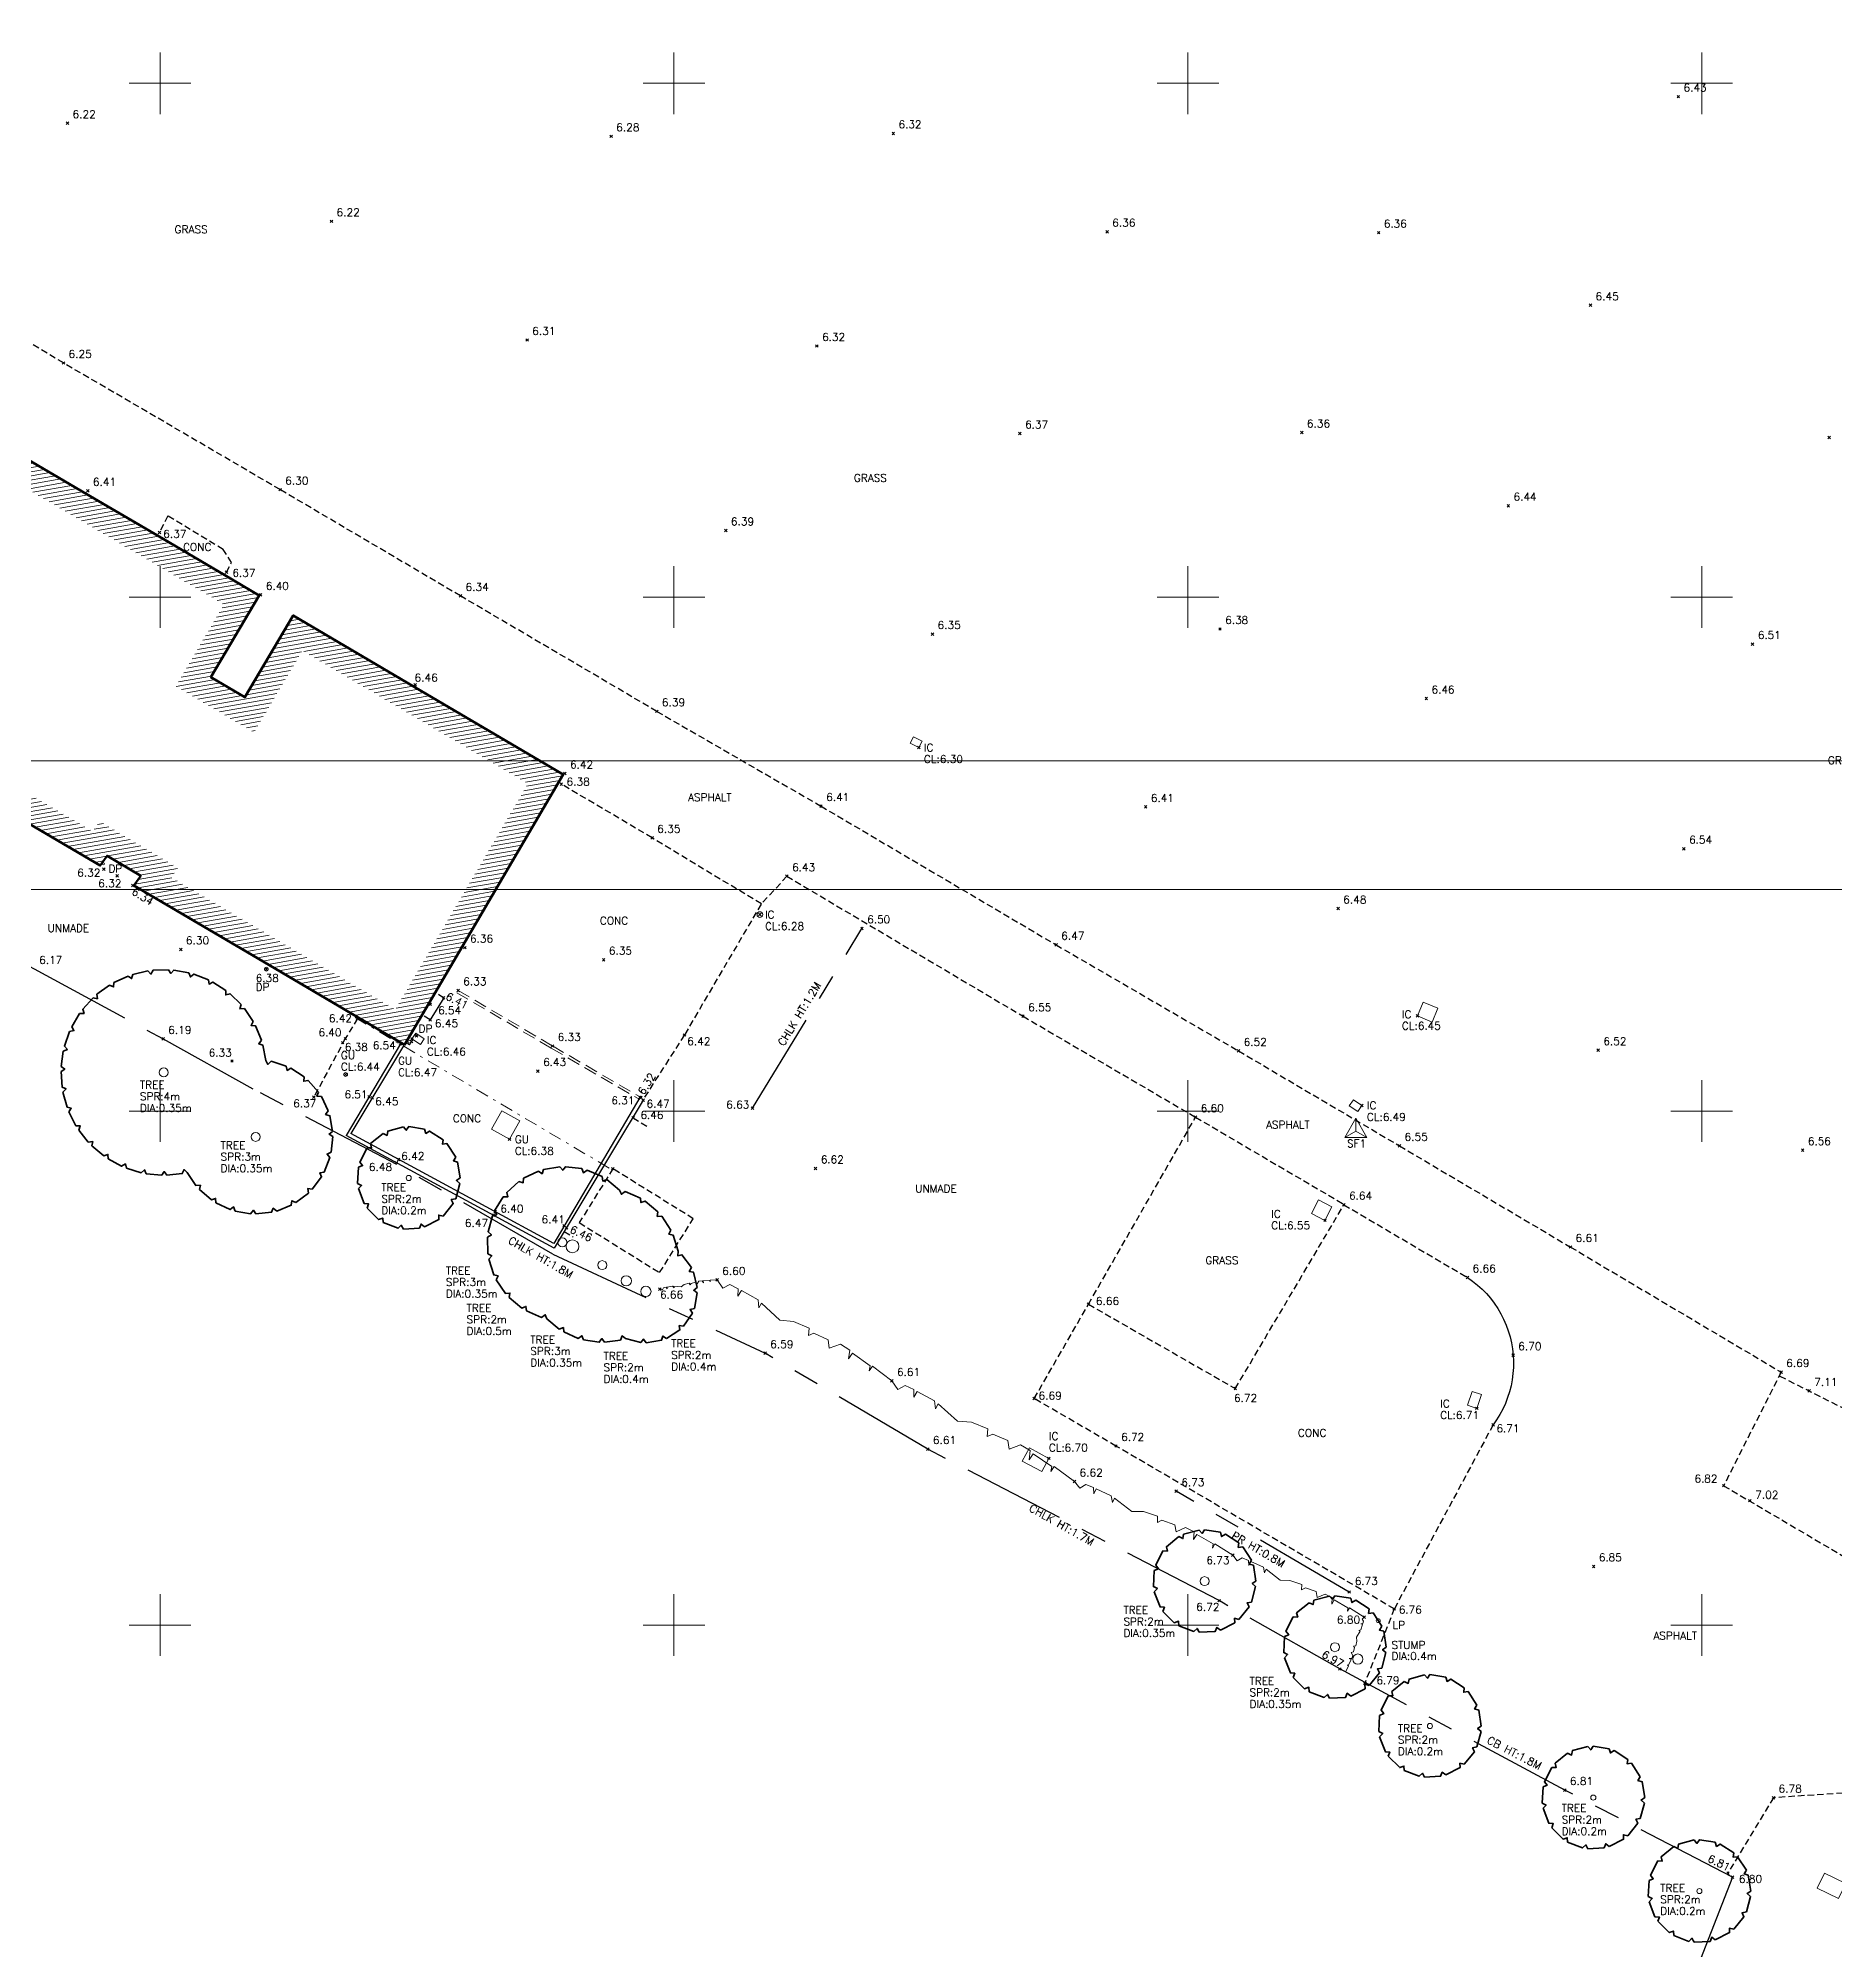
# Model space of a CAD drawing. Extents: x 521064 to 521635, y 174590 to 175241.
# Drawn here: x 521135.3 to 521205.2, y 174867.4 to 174941.7 of the extents above; entities that cross this region are included whole.
import ezdxf

# ---------------------------------------------------------------- set-up
doc = ezdxf.new("R2010")
doc.units = 0
doc.header["$PDMODE"] = 3
doc.header["$PDSIZE"] = 0.05
for name, pattern in [('Centre', [7, 4, -1, 1, -1]), ('DASHDOT', [1, 0.5, -0.25, 0, -0.25]), ('DASHED', [0.75, 0.5, -0.25]), ('HIDDEN', [0.375, 0.25, -0.125])]:
    doc.linetypes.add(name, pattern=pattern)
doc.layers.get('0').update_dxf_attribs({"linetype": 'CONTINUOUS', "lineweight": 18})
for name, color, linetype, lineweight in [('I031G_SURVEY-GRID', 7, 'CONTINUOUS', 18), ('I042T_SURVEY-STA', 1, 'CONTINUOUS', 13), ('I901G_TITLE-SHEET', 7, 'CONTINUOUS', 18), ('I904G_HATCHING', 62, 'CONTINUOUS', 18), ('I910T_TXT-GEN-S', 7, 'CONTINUOUS', 13), ('I917G_BUILDING', 3, 'CONTINUOUS', 50), ('I923G_SURVEY-POINT', 7, 'CONTINUOUS', 18), ('I923T_SURVEY-LEVEL', 7, 'CONTINUOUS', 13), ('I941G_TREE', 72, 'CONTINUOUS', 18), ('I941G_TREE-VEG', 6, 'CONTINUOUS', 35), ('I941T_TREE-TXT', 82, 'CONTINUOUS', 13), ('I952G_KERB', 5, 'CONTINUOUS', 25), ('I960G_COVER', 1, 'CONTINUOUS', 18), ('I960T_COVER-TXT', 1, 'CONTINUOUS', 13), ('I963G_SW', 200, 'DASHED', 18), ('I969G_OHC', 241, 'DASHDOT', 18), ('I976G_ST-FURN', 220, 'CONTINUOUS', 18), ('I976T_ST-FURN-TXT', 220, 'CONTINUOUS', 13), ('I995G_VEGETATION', 102, 'CONTINUOUS', 18)]:
    doc.layers.add(name, color=color, linetype=linetype, lineweight=lineweight)
for name, color, linetype in [('I240G_STAIR', 10, 'CONTINUOUS'), ('I280G_BLDG-FRAME', 7, 'HIDDEN'), ('I940G_SURFACE', 200, 'HIDDEN'), ('I971G_FENCE', 5, 'Centre')]:
    doc.layers.add(name, color=color, linetype=linetype)
doc.styles.add('MONOTXT', font='simplex.shx')

# ---------------------------------------------------------------- blocks, each defined once
blk = doc.blocks.new('PT_STATION')
at = {"color": 0, "linetype": 'Continuous', "flags": 128}
for points in [[(0, 0.5), (-0.433, -0.25)], [(-0.433, -0.25), (0, 0), (0, 0.5)], [(0.433, -0.25), (0, 0.5)], [(0, 0), (0.433, -0.25)], [(-0.433, -0.25), (0.433, -0.25)]]:
    blk.add_lwpolyline(points, dxfattribs=at)
blk = doc.blocks.new('HEL Vegitation')
at = {"color": 0, "linetype": 'ByBlock'}
blk.add_polyline3d([(0, 0, 0), (0.0922, -0.0113, 0), (0.0935, 0.0101, 0), (0.0995, -0.0077, 0), (0.1821, -0.0154, 0), (0.1845, 0.0113, 0), (0.197, -0.0202, 0), (0.2387, -0.0214, 0), (0.2678, 0.0125, 0), (0.2868, -0.0125, 0), (0.3463, -0.0065, 0), (0.3601, 0.0113, 0), (0.3714, -0.0138, 0), (0.4361, -0.0065, 0), (0.4826, 0.015, 0), (0.5749, -0.0053, 0), (0.5749, 0.015, 0), (0.5927, -0.0089, 0), (0.6647, -0.0077, 0), (0.6659, 0.0166, 0), (0.6788, -0.0077, 0), (0.714, -0.0053, 0), (0.7306, 0.0202, 0), (0.7646, 0.0036, 0)], dxfattribs=at)

msp = doc.modelspace()

# ---------------------------------------------------------------- hatches: boundary and pattern name
at = {"layer": 'I904G_HATCHING'}
h = msp.add_hatch(dxfattribs=at)
h.set_pattern_fill('ANSI31', color=256, scale=0.05, angle=325, style=0)
h.paths.add_polyline_path([(521145.181, 174919.286), (521143.301, 174916.104), (521141.98, 174916.884), (521143.86, 174920.066), (521138.608, 174923.15), (521133.339, 174926.235), (521127.144, 174915.728), (521137.668, 174909.555), (521137.939, 174909.939), (521139.249, 174909.158), (521138.984, 174908.783), (521149.509, 174902.58), (521155.689, 174913.092)])
h.paths.add_polyline_path([(521145.534, 174917.917), (521154.321, 174912.738), (521149.154, 174903.95), (521140.428, 174909.093), (521140.69, 174909.464), (521137.654, 174911.272), (521137.38, 174910.883), (521128.514, 174916.084), (521133.698, 174924.874), (521142.489, 174919.711), (521140.611, 174916.532), (521143.654, 174914.734)], flags=16)

# ---------------------------------------------------------------- linework, layer by layer
at = {"layer": 'I031G_SURVEY-GRID'}
for p, q in [((521140, 174941.2), (521140, 174938.8)), ((521160, 174941.2), (521160, 174938.8)), ((521180, 174941.2), (521180, 174938.8)), ((521200, 174941.2), (521200, 174938.8)), ((521138.8, 174940), (521141.2, 174940)), ((521158.8, 174940), (521161.2, 174940)), ((521178.8, 174940), (521181.2, 174940)), ((521198.8, 174940), (521201.2, 174940)), ((521140, 174921.2), (521140, 174918.8)), ((521160, 174921.2), (521160, 174918.8)), ((521180, 174921.2), (521180, 174918.8)), ((521200, 174921.2), (521200, 174918.8)), ((521138.8, 174920), (521141.2, 174920)), ((521158.8, 174920), (521161.2, 174920)), ((521178.8, 174920), (521181.2, 174920)), ((521198.8, 174920), (521201.2, 174920)), ((521140, 174901.2), (521140, 174898.8)), ((521160, 174901.2), (521160, 174898.8)), ((521180, 174901.2), (521180, 174898.8)), ((521200, 174901.2), (521200, 174898.8)), ((521138.8, 174900), (521141.2, 174900)), ((521158.8, 174900), (521161.2, 174900)), ((521178.8, 174900), (521181.2, 174900)), ((521198.8, 174900), (521201.2, 174900)), ((521140, 174881.2), (521140, 174878.8)), ((521160, 174881.2), (521160, 174878.8)), ((521180, 174881.2), (521180, 174878.8)), ((521200, 174881.2), (521200, 174878.8)), ((521138.8, 174880), (521141.2, 174880)), ((521158.8, 174880), (521161.2, 174880)), ((521178.8, 174880), (521181.2, 174880)), ((521198.8, 174880), (521201.2, 174880))]:
    msp.add_line(p, q, dxfattribs=at)
at = {"layer": 'I240G_STAIR'}
msp.add_polyline3d([(521150.834, 174904.552, 6.408), (521151.038, 174904.41, 6.411), (521150.513, 174903.551, 6.448), (521150.272, 174903.699, 6.464)], dxfattribs=at)
at = {"layer": 'I280G_BLDG-FRAME'}
msp.add_polyline3d([(521160.748, 174895.813, 6.46), (521157.621, 174897.758, 6.46), (521156.315, 174895.658, 6.46), (521159.441, 174893.713, 6.46)], close=True, dxfattribs=at)
at = {"layer": 'I901G_TITLE-SHEET'}
for points in [[(521272.644, 174908.628), (521064.044, 174908.628), (521064.044, 175072.828), (521272.644, 175072.828)], [(521272.644, 174749.428), (521064.044, 174749.428), (521064.044, 174913.628), (521272.644, 174913.628)]]:
    msp.add_lwpolyline(points, close=True, dxfattribs=at)
at = {"layer": 'I917G_BUILDING'}
msp.add_polyline3d([(521133.339, 174926.235, 6.36), (521137.121, 174924.021, 6.41), (521139.899, 174922.392, 6.37), (521142.516, 174920.855, 6.37), (521143.86, 174920.066, 6.4), (521141.98, 174916.884, 6.4), (521143.301, 174916.104, 6.4), (521145.181, 174919.286, 6.4), (521149.884, 174916.514, 6.46), (521155.689, 174913.092, 6.42), (521155.509, 174912.786, 6.38), (521151.764, 174906.417, 6.36), (521150.455, 174904.191, 6.54), (521149.509, 174902.58, 6.54), (521147.708, 174903.641, 6.42), (521144.233, 174905.69, 6.38), (521138.984, 174908.783, 6.34), (521139.249, 174909.158, 6.34), (521137.939, 174909.939, 6.34), (521137.668, 174909.555, 6.32), (521132.402, 174912.644, 6.32), (521127.144, 174915.728, 6.29), (521128.724, 174918.408, 6.31)], close=True, dxfattribs=at)
at = {"layer": 'I923G_SURVEY-POINT'}
for p in [(521199.091, 174939.474, 6.428), (521136.393, 174938.443, 6.224), (521157.552, 174937.931, 6.278), (521168.537, 174938.044, 6.319), (521146.67, 174934.624, 6.22), (521176.856, 174934.218, 6.362), (521187.425, 174934.183, 6.356), (521195.671, 174931.357, 6.447), (521154.287, 174930.005, 6.308), (521165.564, 174929.772, 6.316), (521136.241, 174929.111, 6.254), (521173.464, 174926.366, 6.375), (521184.432, 174926.404, 6.355), (521204.958, 174926.214, 6.51), (521137.188, 174924.136, 6.413), (521144.672, 174924.183, 6.298), (521192.474, 174923.557, 6.44), (521139.973, 174922.517, 6.37), (521162.017, 174922.592, 6.389), (521142.584, 174920.97, 6.372), (521143.914, 174920.087, 6.404), (521151.689, 174920.047, 6.339), (521170.061, 174918.56, 6.348), (521181.252, 174918.758, 6.375), (521201.981, 174918.173, 6.509), (521149.928, 174916.589, 6.456), (521189.282, 174916.053, 6.459), (521159.332, 174915.554, 6.393), (521169.531, 174914.146, 6.301), (521155.755, 174913.136, 6.424), (521155.616, 174912.723, 6.382), (521165.723, 174911.867, 6.412), (521178.358, 174911.835, 6.409), (521159.151, 174910.632, 6.351), (521199.307, 174910.208, 6.537), (521137.807, 174909.417, 6.316), (521138.329, 174909.154, 6.322), (521164.396, 174909.137, 6.43), (521138.941, 174908.774, 6.338), (521163.344, 174907.646, 6.276), (521185.852, 174907.881, 6.475), (521167.318, 174907.106, 6.502), (521140.807, 174906.292, 6.305), (521151.862, 174906.359, 6.358), (521174.872, 174906.469, 6.468), (521144.135, 174905.524, 6.377), (521157.265, 174905.888, 6.348), (521151.602, 174904.693, 6.332), (521150.518, 174904.154, 6.542), (521151.038, 174904.41, 6.411), (521147.683, 174903.599, 6.419), (521150.513, 174903.551, 6.448), (521173.586, 174903.69, 6.549), (521188.934, 174903.703, 6.449), (521140.117, 174902.807, 6.187), (521147.107, 174902.661, 6.383), (521147.208, 174902.818, 6.403), (521149.351, 174902.614, 6.536), (521149.782, 174902.703, 6.465), (521149.803, 174902.805, 6.458), (521149.979, 174902.931, 6.461), (521155.274, 174902.534, 6.326), (521160.407, 174902.962, 6.42), (521142.798, 174901.948, 6.328), (521181.974, 174902.34, 6.52), (521195.972, 174902.369, 6.521), (521147.218, 174901.422, 6.441), (521154.705, 174901.556, 6.43), (521145.981, 174900.542, 6.373), (521148.133, 174900.556, 6.515), (521148.259, 174900.518, 6.454), (521158.677, 174900.534, 6.311), (521158.717, 174900.533, 6.31), (521158.8, 174900.427, 6.469), (521186.768, 174900.221, 6.494), (521158.41, 174899.739, 6.459), (521163.058, 174900.116, 6.635), (521180.3, 174899.762, 6.597), (521153.603, 174898.901, 6.384), (521149.197, 174897.991, 6.483), (521149.286, 174898.113, 6.42), (521188.239, 174898.646, 6.553), (521203.928, 174898.478, 6.556), (521157.621, 174897.758, 6.46), (521165.512, 174897.766, 6.617), (521152.961, 174895.949, 6.467), (521153.043, 174896.078, 6.4), (521185.337, 174895.748, 6.554), (521186.074, 174896.354, 6.643), (521155.73, 174895.541, 6.406), (521155.815, 174895.456, 6.458), (521194.894, 174894.709, 6.605), (521190.885, 174893.523, 6.662), (521159.446, 174893.072, 6.659), (521161.682, 174893.429, 6.598), (521176.132, 174892.482, 6.658), (521163.549, 174890.578, 6.589), (521192.662, 174890.501, 6.698), (521203.089, 174889.842, 6.694), (521168.482, 174889.499, 6.615), (521181.848, 174889.201, 6.721), (521204.178, 174889.11, 7.114), (521174.02, 174888.813, 6.689), (521191.252, 174888.432, 6.711), (521191.882, 174887.793, 6.708), (521169.876, 174886.846, 6.607), (521177.203, 174886.966, 6.717), (521174.594, 174886.485, 6.698), (521175.59, 174885.582, 6.624), (521200.854, 174885.422, 6.823), (521179.548, 174885.207, 6.734), (521201.875, 174884.838, 7.021), (521181.751, 174882.715, 6.726), (521195.793, 174882.281, 6.848), (521181.215, 174880.949, 6.724), (521186.281, 174881.285, 6.727), (521186.865, 174880.303, 6.796), (521188.034, 174880.625, 6.761), (521185.912, 174878.29, 6.967), (521186.884, 174877.737, 6.789), (521194.67, 174873.578, 6.807), (521202.791, 174873.279, 6.783), (521201.022, 174870.344, 6.814), (521201.197, 174870.188, 6.803)]:
    msp.add_point(p, dxfattribs=at)
at = {"layer": 'I940G_SURFACE'}
for p, q in [((521147.683, 174903.599, 6.419), (521147.208, 174902.818, 6.403)), ((521147.208, 174902.818, 6.403), (521145.981, 174900.542, 6.373))]:
    msp.add_line(p, q, dxfattribs=at)
for points in [[(521159.332, 174915.554, 6.393), (521151.689, 174920.047, 6.339), (521144.672, 174924.183, 6.298), (521136.241, 174929.111, 6.254), (521132.728, 174931.226, 6.224), (521125.64, 174935.327, 6.325)], [(521142.584, 174920.97, 6.372), (521142.781, 174921.343, 6.344), (521142.455, 174921.849, 6.341), (521140.3, 174923.158, 6.344), (521139.973, 174922.517, 6.37)], [(521159.332, 174915.554, 6.393), (521165.723, 174911.867, 6.412)], [(521163.401, 174908.06, 6.321), (521159.151, 174910.632, 6.351), (521155.616, 174912.723, 6.382)], [(521165.723, 174911.867, 6.412), (521174.872, 174906.469, 6.468), (521181.974, 174902.34, 6.52), (521188.239, 174898.646, 6.553), (521194.894, 174894.709, 6.605), (521203.089, 174889.842, 6.694), (521200.854, 174885.422, 6.823), (521206.128, 174882.317, 7.021), (521212.428, 174878.854, 7.068), (521218.149, 174875.84, 7.179), (521219.917, 174877.362, 7.218), (521219.678, 174877.697, 7.193)], [(521164.396, 174909.137, 6.43), (521163.391, 174908.052, 6.32)], [(521164.396, 174909.137, 6.43), (521173.586, 174903.69, 6.549), (521180.3, 174899.762, 6.597), (521186.063, 174896.378, 6.635)], [(521163.391, 174908.052, 6.32), (521160.407, 174902.962, 6.42), (521158.812, 174900.475, 6.319)], [(521158.41, 174899.739, 6.459), (521159.032, 174899.348, 6.468)], [(521176.132, 174892.482, 6.658), (521180.3, 174899.762, 6.597)], [(521155.732, 174895.316, 6.471), (521156.08, 174895.093, 6.526)], [(521203.044, 174889.687, 6.716), (521208.635, 174886.858, 6.901), (521207.047, 174884.12, 7.201)], [(521188.036, 174880.628, 6.761), (521186.884, 174877.737, 6.789)], [(521207.975, 174875.201, 7.084), (521207.364, 174873.587, 6.809), (521202.791, 174873.279, 6.783), (521201.022, 174870.344, 6.814)]]:
    msp.add_polyline3d(points, dxfattribs=at)
msp.add_polyline3d([(521174.02, 174888.813, 6.689), (521176.132, 174892.482, 6.658), (521181.848, 174889.201, 6.721), (521186.074, 174896.354, 6.643), (521190.885, 174893.523, 6.662), (521191.082, 174893.383, 6.665), (521191.271, 174893.231, 6.667), (521191.45, 174893.069, 6.67), (521191.619, 174892.896, 6.672), (521191.777, 174892.713, 6.674), (521191.924, 174892.521, 6.677), (521192.059, 174892.32, 6.679), (521192.181, 174892.112, 6.681), (521192.291, 174891.896, 6.684), (521192.388, 174891.674, 6.686), (521192.471, 174891.447, 6.689), (521192.54, 174891.216, 6.691), (521192.595, 174890.98, 6.693), (521192.636, 174890.742, 6.696), (521192.662, 174890.501, 6.698), (521192.674, 174890.262, 6.699), (521192.671, 174890.022, 6.7), (521192.654, 174889.782, 6.701), (521192.623, 174889.544, 6.701), (521192.578, 174889.309, 6.702), (521192.518, 174889.076, 6.703), (521192.445, 174888.848, 6.704), (521192.358, 174888.624, 6.705), (521192.258, 174888.406, 6.705), (521192.145, 174888.194, 6.706), (521192.019, 174887.99, 6.707), (521191.882, 174887.793, 6.708), (521188.034, 174880.625, 6.761), (521177.203, 174886.966, 6.717)], close=True, dxfattribs=at)
at = {"layer": 'I941G_TREE'}
for centre, radius in [((521140.144, 174901.504), 0.175), ((521143.719, 174898.997), 0.175), ((521149.677, 174897.397), 0.1), ((521155.657, 174894.894), 0.175), ((521156.05, 174894.736), 0.25), ((521157.207, 174894.004), 0.175), ((521158.144, 174893.393), 0.2), ((521158.907, 174892.983), 0.2), ((521180.65, 174881.707), 0.175), ((521185.722, 174879.138), 0.175), ((521186.616, 174878.675), 0.2), ((521189.421, 174876.07), 0.1), ((521195.781, 174873.284), 0.1), ((521199.911, 174869.647), 0.1)]:
    msp.add_circle(centre, radius, dxfattribs=at)
at = {"layer": 'I941G_TREE-VEG'}
for points in [[(521139.528, 174905.456), (521138.941, 174905.319), (521138.891, 174905.155), (521138.751, 174905.253)], [(521140.329, 174905.5), (521139.727, 174905.482), (521139.645, 174905.332), (521139.528, 174905.456)], [(521141.124, 174905.382), (521140.53, 174905.485), (521140.42, 174905.354), (521140.329, 174905.5)], [(521138.03, 174904.899), (521137.544, 174904.543), (521137.562, 174904.373), (521137.394, 174904.409)], [(521138.751, 174905.253), (521138.203, 174905.001), (521138.187, 174904.831), (521138.03, 174904.899)], [(521141.879, 174905.108), (521141.317, 174905.328), (521141.183, 174905.222), (521141.124, 174905.382)], [(521142.564, 174904.689), (521142.058, 174905.017), (521141.905, 174904.939), (521141.879, 174905.108)], [(521137.394, 174904.409), (521136.989, 174903.962), (521137.041, 174903.799), (521136.869, 174903.801)], [(521143.151, 174904.142), (521142.721, 174904.564), (521142.556, 174904.518), (521142.564, 174904.689)], [(521143.618, 174903.488), (521143.28, 174903.988), (521143.109, 174903.976), (521143.151, 174904.142)], [(521136.869, 174903.801), (521136.562, 174903.283), (521136.645, 174903.133), (521136.477, 174903.1)], [(521143.944, 174902.755), (521143.713, 174903.311), (521143.543, 174903.334), (521143.618, 174903.488)], [(521136.477, 174903.1), (521136.279, 174902.531), (521136.39, 174902.401), (521136.232, 174902.335)], [(521144.117, 174901.97), (521144.002, 174902.562), (521143.84, 174902.618), (521143.944, 174902.755)], [(521136.232, 174902.335), (521136.151, 174901.738), (521136.287, 174901.633), (521136.145, 174901.537)], [(521144.905, 174901.753), (521144.319, 174901.936), (521144.195, 174901.817), (521144.117, 174901.97)], [(521145.605, 174901.331), (521145.09, 174901.665), (521144.939, 174901.584), (521144.905, 174901.753)], [(521136.145, 174901.537), (521136.185, 174900.936), (521136.339, 174900.86), (521136.219, 174900.738)], [(521146.164, 174900.735), (521145.759, 174901.196), (521145.592, 174901.159), (521145.605, 174901.331)], [(521136.219, 174900.738), (521136.378, 174900.156), (521136.544, 174900.113), (521136.451, 174899.969)], [(521146.543, 174900.011), (521146.277, 174900.564), (521146.106, 174900.574), (521146.164, 174900.735)], [(521136.451, 174899.969), (521136.723, 174899.431), (521136.894, 174899.422), (521136.832, 174899.262)], [(521146.712, 174899.211), (521146.606, 174899.816), (521146.443, 174899.871), (521146.543, 174900.011)], [(521136.832, 174899.262), (521137.206, 174898.79), (521137.376, 174898.814), (521137.346, 174898.646)], [(521146.659, 174898.396), (521146.719, 174899.007), (521146.577, 174899.104), (521146.712, 174899.211)], [(521148.677, 174899.129), (521148.19, 174898.735), (521148.231, 174898.567), (521148.059, 174898.573)], [(521149.468, 174899.386), (521148.863, 174899.224), (521148.832, 174899.054), (521148.677, 174899.129)], [(521150.295, 174899.299), (521149.677, 174899.397), (521149.579, 174899.254), (521149.468, 174899.386)], [(521151.015, 174898.883), (521150.49, 174899.224), (521150.343, 174899.133), (521150.295, 174899.299)], [(521151.504, 174898.21), (521151.163, 174898.735), (521150.992, 174898.712), (521151.015, 174898.883)], [(521137.346, 174898.646), (521137.808, 174898.258), (521137.969, 174898.315), (521137.974, 174898.144)], [(521137.974, 174898.144), (521138.503, 174897.856), (521138.65, 174897.945), (521138.689, 174897.778)], [(521146.387, 174897.625), (521146.611, 174898.197), (521146.5, 174898.329), (521146.659, 174898.396)], [(521148.059, 174898.573), (521147.775, 174898.015), (521147.88, 174897.878), (521147.72, 174897.813)], [(521151.677, 174897.397), (521151.579, 174898.015), (521151.413, 174898.064), (521151.504, 174898.21)], [(521138.689, 174897.778), (521139.265, 174897.602), (521139.391, 174897.718), (521139.462, 174897.563)], [(521139.462, 174897.563), (521140.062, 174897.505), (521140.162, 174897.644), (521140.263, 174897.506)], [(521140.263, 174897.506), (521140.862, 174897.569), (521140.933, 174897.725), (521141.059, 174897.61)], [(521141.059, 174897.61), (521141.397, 174897.098), (521141.569, 174897.112), (521141.532, 174896.944)], [(521145.918, 174896.956), (521146.288, 174897.446), (521146.217, 174897.603), (521146.387, 174897.625)], [(521147.72, 174897.813), (521147.688, 174897.188), (521147.84, 174897.106), (521147.72, 174896.981)], [(521151.504, 174896.583), (521151.666, 174897.188), (521151.534, 174897.3), (521151.677, 174897.397)], [(521154.723, 174897.662), (521154.145, 174897.383), (521154.133, 174897.208), (521153.967, 174897.263)], [(521155.56, 174897.832), (521154.927, 174897.727), (521154.867, 174897.563), (521154.723, 174897.662)], [(521156.411, 174897.759), (521155.774, 174897.836), (521155.67, 174897.696), (521155.56, 174897.832)], [(521157.207, 174897.449), (521156.618, 174897.703), (521156.478, 174897.597), (521156.411, 174897.759)], [(521157.883, 174896.927), (521157.39, 174897.337), (521157.226, 174897.275), (521157.207, 174897.449)], [(521141.532, 174896.944), (521141.996, 174896.541), (521142.157, 174896.601), (521142.168, 174896.429)], [(521145.286, 174896.438), (521145.774, 174896.811), (521145.748, 174896.981), (521145.918, 174896.956)], [(521147.72, 174896.981), (521147.945, 174896.397), (521148.117, 174896.384), (521148.059, 174896.221)], [(521151.015, 174895.911), (521151.409, 174896.397), (521151.334, 174896.553), (521151.504, 174896.583)], [(521153.355, 174896.667), (521153.02, 174896.12), (521153.105, 174895.967), (521152.936, 174895.923)], [(521153.967, 174897.263), (521153.492, 174896.832), (521153.53, 174896.662), (521153.355, 174896.667)], [(521158.693, 174896.611), (521158.094, 174896.87), (521157.953, 174896.766), (521157.883, 174896.927)], [(521159.378, 174896.075), (521158.878, 174896.496), (521158.713, 174896.436), (521158.693, 174896.611)], [(521142.168, 174896.429), (521142.723, 174896.167), (521142.862, 174896.269), (521142.918, 174896.106)], [(521142.918, 174896.106), (521143.523, 174896.003), (521143.63, 174896.138), (521143.728, 174895.997)], [(521143.728, 174895.997), (521144.338, 174896.061), (521144.405, 174896.22), (521144.537, 174896.11)], [(521144.537, 174896.11), (521145.107, 174896.337), (521145.129, 174896.508), (521145.286, 174896.438)], [(521148.059, 174896.221), (521148.501, 174895.779), (521148.664, 174895.837), (521148.677, 174895.665)], [(521150.295, 174895.495), (521150.852, 174895.779), (521150.847, 174895.951), (521151.015, 174895.911)], [(521152.936, 174895.923), (521152.768, 174895.304), (521152.893, 174895.181), (521152.743, 174895.091)], [(521159.88, 174895.366), (521159.522, 174895.912), (521159.347, 174895.902), (521159.378, 174896.075)], [(521148.677, 174895.665), (521149.261, 174895.441), (521149.386, 174895.56), (521149.468, 174895.408)], [(521149.468, 174895.408), (521150.093, 174895.441), (521150.158, 174895.6), (521150.295, 174895.495)], [(521152.743, 174895.091), (521152.757, 174894.45), (521152.911, 174894.367), (521152.792, 174894.238)], [(521160.159, 174894.543), (521159.972, 174895.168), (521159.801, 174895.209), (521159.88, 174895.366)], [(521160.677, 174893.914), (521160.312, 174894.406), (521160.144, 174894.372), (521160.159, 174894.543)], [(521152.792, 174894.238), (521152.986, 174893.627), (521153.157, 174893.591), (521153.08, 174893.434)], [(521160.902, 174893.131), (521160.763, 174893.728), (521160.595, 174893.763), (521160.677, 174893.914)], [(521153.08, 174893.434), (521153.439, 174892.902), (521153.613, 174892.916), (521153.582, 174892.744)], [(521160.795, 174892.323), (521160.906, 174892.926), (521160.767, 174893.025), (521160.902, 174893.131)], [(521153.582, 174892.744), (521154.077, 174892.334), (521154.24, 174892.396), (521154.259, 174892.223)], [(521154.259, 174892.223), (521154.849, 174891.969), (521154.988, 174892.075), (521155.056, 174891.914)], [(521160.375, 174891.625), (521160.718, 174892.133), (521160.629, 174892.28), (521160.795, 174892.323)], [(521155.056, 174891.914), (521155.533, 174891.515), (521155.694, 174891.577), (521155.709, 174891.405)], [(521155.709, 174891.405), (521156.277, 174891.152), (521156.415, 174891.256), (521156.477, 174891.095)], [(521159.712, 174891.152), (521160.229, 174891.481), (521160.206, 174891.651), (521160.375, 174891.625)], [(521156.477, 174891.095), (521157.093, 174891.007), (521157.197, 174891.144), (521157.3, 174891.006)], [(521157.3, 174891.006), (521157.916, 174891.089), (521157.979, 174891.251), (521158.116, 174891.146)], [(521158.116, 174891.146), (521158.71, 174890.992), (521158.819, 174891.125), (521158.915, 174890.983)], [(521158.915, 174890.983), (521159.52, 174891.079), (521159.567, 174891.244), (521159.712, 174891.152)], [(521179.65, 174883.439), (521179.163, 174883.045), (521179.204, 174882.878), (521179.032, 174882.883)], [(521180.441, 174883.696), (521179.836, 174883.534), (521179.805, 174883.364), (521179.65, 174883.439)], [(521181.268, 174883.609), (521180.65, 174883.707), (521180.552, 174883.564), (521180.441, 174883.696)], [(521181.988, 174883.193), (521181.463, 174883.534), (521181.316, 174883.443), (521181.268, 174883.609)], [(521182.477, 174882.521), (521182.136, 174883.045), (521181.965, 174883.022), (521181.988, 174883.193)], [(521179.032, 174882.883), (521178.748, 174882.325), (521178.853, 174882.188), (521178.693, 174882.123)], [(521182.65, 174881.707), (521182.552, 174882.325), (521182.386, 174882.374), (521182.477, 174882.521)], [(521178.693, 174882.123), (521178.661, 174881.498), (521178.813, 174881.416), (521178.693, 174881.291)], [(521182.477, 174880.894), (521182.639, 174881.498), (521182.507, 174881.61), (521182.65, 174881.707)], [(521178.693, 174881.291), (521178.918, 174880.707), (521179.09, 174880.694), (521179.032, 174880.531)], [(521185.513, 174881.127), (521184.908, 174880.965), (521184.877, 174880.796), (521184.722, 174880.87)], [(521186.34, 174881.04), (521185.722, 174881.138), (521185.624, 174880.996), (521185.513, 174881.127)], [(521187.06, 174880.625), (521186.535, 174880.965), (521186.388, 174880.875), (521186.34, 174881.04)], [(521179.032, 174880.531), (521179.474, 174880.089), (521179.637, 174880.147), (521179.65, 174879.975)], [(521181.268, 174879.805), (521181.825, 174880.089), (521181.82, 174880.262), (521181.988, 174880.221)], [(521181.988, 174880.221), (521182.382, 174880.707), (521182.307, 174880.863), (521182.477, 174880.894)], [(521184.104, 174880.314), (521183.82, 174879.756), (521183.925, 174879.62), (521183.765, 174879.554)], [(521184.722, 174880.87), (521184.235, 174880.477), (521184.276, 174880.309), (521184.104, 174880.314)], [(521187.549, 174879.952), (521187.208, 174880.477), (521187.037, 174880.454), (521187.06, 174880.625)], [(521179.65, 174879.975), (521180.234, 174879.751), (521180.359, 174879.87), (521180.441, 174879.718)], [(521180.441, 174879.718), (521181.066, 174879.751), (521181.131, 174879.91), (521181.268, 174879.805)], [(521183.765, 174879.554), (521183.733, 174878.929), (521183.885, 174878.847), (521183.765, 174878.722)], [(521187.722, 174879.138), (521187.624, 174879.756), (521187.458, 174879.805), (521187.549, 174879.952)], [(521183.765, 174878.722), (521183.99, 174878.138), (521184.162, 174878.125), (521184.104, 174877.963)], [(521187.549, 174878.325), (521187.711, 174878.929), (521187.579, 174879.041), (521187.722, 174879.138)], [(521184.104, 174877.963), (521184.546, 174877.52), (521184.709, 174877.578), (521184.722, 174877.406)], [(521187.06, 174877.652), (521187.454, 174878.138), (521187.379, 174878.294), (521187.549, 174878.325)], [(521189.212, 174878.059), (521188.608, 174877.897), (521188.577, 174877.727), (521188.421, 174877.802)], [(521190.039, 174877.972), (521189.421, 174878.07), (521189.324, 174877.927), (521189.212, 174878.059)], [(521190.76, 174877.556), (521190.235, 174877.897), (521190.088, 174877.806), (521190.039, 174877.972)], [(521184.722, 174877.406), (521185.306, 174877.182), (521185.431, 174877.301), (521185.513, 174877.149)], [(521185.513, 174877.149), (521186.138, 174877.182), (521186.203, 174877.342), (521186.34, 174877.236)], [(521186.34, 174877.236), (521186.897, 174877.52), (521186.892, 174877.693), (521187.06, 174877.652)], [(521187.803, 174877.245), (521187.519, 174876.688), (521187.625, 174876.551), (521187.465, 174876.485)], [(521188.421, 174877.802), (521187.935, 174877.408), (521187.976, 174877.24), (521187.803, 174877.245)], [(521191.248, 174876.883), (521190.908, 174877.408), (521190.737, 174877.385), (521190.76, 174877.556)], [(521187.465, 174876.485), (521187.432, 174875.86), (521187.584, 174875.779), (521187.465, 174875.654)], [(521191.421, 174876.07), (521191.323, 174876.688), (521191.158, 174876.736), (521191.248, 174876.883)], [(521191.248, 174875.256), (521191.41, 174875.86), (521191.279, 174875.972), (521191.421, 174876.07)], [(521187.465, 174875.654), (521187.689, 174875.07), (521187.861, 174875.056), (521187.803, 174874.894)], [(521190.76, 174874.583), (521191.153, 174875.07), (521191.079, 174875.225), (521191.248, 174875.256)], [(521194.781, 174875.016), (521194.295, 174874.622), (521194.335, 174874.454), (521194.163, 174874.459)], [(521195.572, 174875.273), (521194.967, 174875.111), (521194.936, 174874.941), (521194.781, 174875.016)], [(521196.399, 174875.186), (521195.781, 174875.284), (521195.684, 174875.141), (521195.572, 174875.273)], [(521197.119, 174874.77), (521196.594, 174875.111), (521196.447, 174875.02), (521196.399, 174875.186)], [(521187.803, 174874.894), (521188.246, 174874.451), (521188.408, 174874.51), (521188.421, 174874.337)], [(521188.421, 174874.337), (521189.005, 174874.113), (521189.13, 174874.232), (521189.212, 174874.08)], [(521189.212, 174874.08), (521189.837, 174874.113), (521189.903, 174874.273), (521190.039, 174874.167)], [(521190.039, 174874.167), (521190.597, 174874.451), (521190.592, 174874.624), (521190.76, 174874.583)], [(521194.163, 174874.459), (521193.879, 174873.902), (521193.984, 174873.765), (521193.825, 174873.699)], [(521197.608, 174874.097), (521197.267, 174874.622), (521197.096, 174874.599), (521197.119, 174874.77)], [(521193.825, 174873.699), (521193.792, 174873.074), (521193.944, 174872.993), (521193.825, 174872.868)], [(521197.781, 174873.284), (521197.683, 174873.902), (521197.517, 174873.95), (521197.608, 174874.097)], [(521193.825, 174872.868), (521194.049, 174872.284), (521194.221, 174872.27), (521194.163, 174872.108)], [(521197.608, 174872.47), (521197.77, 174873.074), (521197.638, 174873.186), (521197.781, 174873.284)], [(521194.163, 174872.108), (521194.605, 174871.665), (521194.768, 174871.724), (521194.781, 174871.551)], [(521197.119, 174871.797), (521197.513, 174872.284), (521197.438, 174872.439), (521197.608, 174872.47)], [(521194.781, 174871.551), (521195.365, 174871.327), (521195.49, 174871.446), (521195.572, 174871.294)], [(521195.572, 174871.294), (521196.197, 174871.327), (521196.262, 174871.487), (521196.399, 174871.381)], [(521196.399, 174871.381), (521196.956, 174871.665), (521196.951, 174871.838), (521197.119, 174871.797)], [(521198.911, 174871.379), (521198.424, 174870.985), (521198.465, 174870.817), (521198.293, 174870.822)], [(521199.702, 174871.636), (521199.097, 174871.474), (521199.066, 174871.304), (521198.911, 174871.379)], [(521200.529, 174871.549), (521199.911, 174871.647), (521199.813, 174871.504), (521199.702, 174871.636)], [(521201.249, 174871.133), (521200.724, 174871.474), (521200.577, 174871.383), (521200.529, 174871.549)], [(521198.293, 174870.822), (521198.009, 174870.265), (521198.114, 174870.128), (521197.954, 174870.063)], [(521201.738, 174870.46), (521201.397, 174870.985), (521201.226, 174870.962), (521201.249, 174871.133)], [(521197.954, 174870.063), (521197.922, 174869.438), (521198.074, 174869.356), (521197.954, 174869.231)], [(521201.911, 174869.647), (521201.813, 174870.265), (521201.647, 174870.313), (521201.738, 174870.46)], [(521197.954, 174869.231), (521198.179, 174868.647), (521198.351, 174868.634), (521198.293, 174868.471)], [(521201.738, 174868.833), (521201.9, 174869.438), (521201.768, 174869.55), (521201.911, 174869.647)], [(521198.293, 174868.471), (521198.735, 174868.029), (521198.898, 174868.087), (521198.911, 174867.915)], [(521201.249, 174868.161), (521201.643, 174868.647), (521201.568, 174868.802), (521201.738, 174868.833)], [(521198.911, 174867.915), (521199.495, 174867.691), (521199.62, 174867.81), (521199.702, 174867.658)], [(521199.702, 174867.658), (521200.327, 174867.691), (521200.392, 174867.85), (521200.529, 174867.745)], [(521200.529, 174867.745), (521201.086, 174868.029), (521201.081, 174868.201), (521201.249, 174868.161)]]:
    msp.add_lwpolyline(points, dxfattribs=at)
at = {"layer": 'I952G_KERB'}
for points in [[(521149.351, 174902.614, 6.536), (521147.241, 174899.048, 6.499)], [(521149.479, 174902.542, 6.464), (521147.419, 174899.124, 6.447)], [(521158.677, 174900.534, 6.311), (521155.319, 174894.845, 6.419)], [(521158.8, 174900.427, 6.469), (521155.339, 174894.662, 6.457)], [(521155.339, 174894.662, 6.454), (521147.241, 174899.048, 6.498)], [(521155.319, 174894.845, 6.387), (521147.419, 174899.124, 6.43)]]:
    msp.add_polyline3d(points, dxfattribs=at)
at = {"layer": 'I960G_COVER'}
for points in [[(521169.531, 174914.146, 6.301), (521169.198, 174914.316, 6.299), (521169.323, 174914.563, 6.307), (521169.657, 174914.393, 6.308)], [(521188.934, 174903.703, 6.449), (521189.506, 174903.462, 6.438), (521189.734, 174904.002, 6.42), (521189.161, 174904.244, 6.431)], [(521149.782, 174902.703, 6.465), (521149.706, 174902.576, 6.465), (521149.582, 174902.65, 6.454), (521149.658, 174902.777, 6.454)], [(521149.803, 174902.805, 6.458), (521150.137, 174902.585, 6.458), (521150.283, 174902.806, 6.452), (521149.949, 174903.026, 6.451)], [(521186.768, 174900.221, 6.494), (521186.441, 174900.442, 6.509), (521186.283, 174900.209, 6.512), (521186.61, 174899.988, 6.496)], [(521153.603, 174898.901, 6.384), (521154.007, 174899.615, 6.396), (521153.303, 174900.013, 6.395), (521152.899, 174899.299, 6.383)], [(521185.337, 174895.748, 6.554), (521185.61, 174896.276, 6.542), (521185.09, 174896.545, 6.559), (521184.817, 174896.016, 6.571)], [(521191.252, 174888.432, 6.711), (521191.43, 174888.97, 6.707), (521191.066, 174889.09, 6.704), (521190.889, 174888.552, 6.708)], [(521174.594, 174886.485, 6.698), (521173.832, 174886.898, 6.678), (521173.552, 174886.382, 6.708), (521174.314, 174885.969, 6.727)], [(521205.607, 174869.945, 6.792), (521204.779, 174870.348, 6.791), (521204.491, 174869.756, 6.789), (521205.319, 174869.353, 6.79)]]:
    msp.add_polyline3d(points, close=True, dxfattribs=at)
for centre, radius in [((521163.344, 174907.646, 6.276), 0.11), ((521147.218, 174901.422, 6.441), 0.075)]:
    msp.add_circle(centre, radius, dxfattribs=at)
at = {"layer": 'I963G_SW'}
for points in [[(521151.551, 174904.607, 6.332), (521155.224, 174902.447, 6.326), (521158.667, 174900.446, 6.31)], [(521151.602, 174904.693, 6.332), (521155.274, 174902.534, 6.326), (521158.717, 174900.533, 6.31)]]:
    msp.add_polyline3d(points, dxfattribs=at)
at = {"layer": 'I969G_OHC'}
msp.add_polyline3d([(521147.588, 174903.642, 10.042), (521157.514, 174897.762, 10.698)], dxfattribs=at)
at = {"layer": 'I971G_FENCE'}
for points in [[(521122.484, 174912.381, 6.198), (521127.55, 174909.571, 6.349), (521135.093, 174905.529, 6.168), (521140.117, 174902.807, 6.187)], [(521163.058, 174900.116, 6.635), (521167.318, 174907.106, 6.502)], [(521140.117, 174902.807, 6.187), (521143.666, 174900.831, 6.37)], [(521155.287, 174894.438, 6.4), (521149.212, 174897.915, 6.4), (521143.666, 174900.831, 6.37)], [(521155.287, 174894.438, 6.43), (521163.549, 174890.578, 6.589)], [(521185.912, 174878.29, 6.967), (521181.215, 174880.949, 6.724), (521169.876, 174886.846, 6.607), (521163.549, 174890.578, 6.589)], [(521186.281, 174881.285, 6.727), (521179.548, 174885.207, 6.734)], [(521201.197, 174870.188, 6.803), (521194.67, 174873.578, 6.807), (521185.912, 174878.29, 6.967)], [(521201.197, 174870.188, 6.803), (521198.131, 174862.292, 6.789), (521190.503, 174842.923, 6.854), (521187.328, 174832.949, 6.787), (521182.281, 174821.346, 6.744), (521178.98, 174808.105, 6.847), (521178.126, 174792.707, 6.967), (521177.05, 174779.319, 7.029), (521176.743, 174774.599, 7.403)]]:
    msp.add_polyline3d(points, dxfattribs=at)
at = {"layer": 'I976G_ST-FURN'}
for centre, radius in [((521137.798, 174909.623, 8.356), 0.035), ((521144.135, 174905.524, 6.377), 0.075), ((521149.652, 174902.658, 6.558), 0.035), ((521149.979, 174902.931, 6.461), 0.035), ((521187.411, 174880.167, 6.804), 0.075)]:
    msp.add_circle(centre, radius, dxfattribs=at)

# ---------------------------------------------------------------- block references
at = {"layer": 'I042T_SURVEY-STA'}
msp.add_blockref('PT_STATION', (521186.539, 174899.218), dxfattribs=at)
at = {"layer": 'I995G_VEGETATION', "linetype": 'Continuous'}
for p, xscale, yscale, zscale, rotation in [((521168.482, 174889.499, 6.615), 10.27244823360381, 10.27244823360381, 10.27244823360381, 149.7036446776731), ((521161.682, 174893.429, 6.598), 2.961463006757578, 2.961463006757579, 2.961463006757579, 188.8000206875727), ((521175.59, 174885.582, 6.624), 10.61409046003684, 10.61409046003684, 10.61409046003684, 150.8693487772991), ((521181.751, 174882.715, 6.726), 8.886772543528568, 8.886772543528568, 8.886772543528568, 154.7673631000359), ((521186.865, 174880.303, 6.796), 7.39421793370019, 7.39421793370019, 7.39421793370019, 154.481930015667), ((521186.133, 174878.168, 6.845), 2.952512206551724, 2.952512206551724, 2.952512206551724, 70.82164151549327)]:
    msp.add_blockref('HEL Vegitation', p, dxfattribs=dict(at, xscale=xscale, yscale=yscale, zscale=zscale, rotation=rotation))

# ---------------------------------------------------------------- texts
at = {"layer": 'I042T_SURVEY-STA', "style": 'MONOTXT'}
msp.add_text('SF1', height=0.3, dxfattribs=at).set_placement((521186.195, 174898.588))
at = {"layer": 'I910T_TXT-GEN-S', "style": 'MONOTXT'}
for s, p in [('GRASS', (521140.565, 174934.158)), ('GRASS', (521167.002, 174924.49)), ('CONC', (521140.893, 174921.799)), ('GRASS', (521204.914, 174913.504)), ('ASPHALT', (521160.547, 174912.062)), ('UNMADE', (521135.622, 174906.968)), ('CONC', (521157.114, 174907.258)), ('CONC', (521151.391, 174899.562)), ('ASPHALT', (521183.044, 174899.316)), ('UNMADE', (521169.386, 174896.834)), ('GRASS', (521180.682, 174894.043)), ('CONC', (521184.284, 174887.327)), ('ASPHALT', (521198.119, 174879.433))]:
    msp.add_text(s, height=0.3, dxfattribs=at).set_placement(p)
for s, rotation, p in [('CHLK HT:1.2M', 58.64226, (521164.279, 174902.503)), ('CHLK HT:1.8M', 330.21016, (521153.518, 174894.874)), ('CHLK HT:1.7M', 330.48675, (521173.788, 174884.461)), ('PR HT:0.8M', 329.77539, (521181.667, 174883.394)), ('CB HT:1.8M', 332.55511, (521191.614, 174875.422))]:
    msp.add_text(s, height=0.3, rotation=rotation, dxfattribs=at).set_placement(p)
at = {"layer": 'I923T_SURVEY-LEVEL', "style": 'MONOTXT'}
for s, p in [('6.43', (521199.291, 174939.674, 6.428)), ('6.22', (521136.593, 174938.643, 6.224)), ('6.28', (521157.752, 174938.131, 6.278)), ('6.32', (521168.737, 174938.244, 6.319)), ('6.22', (521146.87, 174934.824, 6.22)), ('6.36', (521177.056, 174934.418, 6.362)), ('6.36', (521187.625, 174934.383, 6.356)), ('6.45', (521195.871, 174931.557, 6.447)), ('6.31', (521154.487, 174930.205, 6.308)), ('6.32', (521165.764, 174929.972, 6.316)), ('6.25', (521136.441, 174929.311, 6.254)), ('6.37', (521173.664, 174926.566, 6.375)), ('6.36', (521184.633, 174926.604, 6.355)), ('6.41', (521137.388, 174924.336, 6.413)), ('6.30', (521144.872, 174924.383, 6.298)), ('6.44', (521192.674, 174923.757, 6.44)), ('6.37', (521140.125, 174922.312, 6.37)), ('6.39', (521162.217, 174922.793, 6.389)), ('6.37', (521142.813, 174920.794, 6.372)), ('6.40', (521144.114, 174920.287, 6.404)), ('6.34', (521151.889, 174920.247, 6.339)), ('6.35', (521170.261, 174918.76, 6.348)), ('6.38', (521181.452, 174918.957, 6.375)), ('6.51', (521202.181, 174918.373, 6.509)), ('6.46', (521149.904, 174916.715, 6.456)), ('6.39', (521159.532, 174915.754, 6.393)), ('6.46', (521189.482, 174916.253, 6.459)), ('6.42', (521155.955, 174913.336, 6.424)), ('CL:6.30', (521169.731, 174913.546, 6.301)), ('6.38', (521155.819, 174912.665, 6.382)), ('6.41', (521165.923, 174912.067, 6.412)), ('6.41', (521178.558, 174912.035, 6.409)), ('6.35', (521159.351, 174910.832, 6.351)), ('6.54', (521199.507, 174910.408, 6.537)), ('6.32', (521136.775, 174909.124, 6.316)), ('6.43', (521164.596, 174909.337, 6.43)), ('6.32', (521137.592, 174908.707, 6.322)), ('6.48', (521186.052, 174908.081, 6.475)), ('CL:6.28', (521163.544, 174907.046, 6.276)), ('6.50', (521167.518, 174907.306, 6.502)), ('6.47', (521175.072, 174906.669, 6.468)), ('6.30', (521141.007, 174906.492, 6.305)), ('6.36', (521152.062, 174906.559, 6.358)), ('6.35', (521157.465, 174906.088, 6.348)), ('6.17', (521135.293, 174905.729, 6.168)), ('6.38', (521143.721, 174905.024, 6.377)), ('6.33', (521151.802, 174904.893, 6.332)), ('6.54', (521150.818, 174903.771, 6.542)), ('6.55', (521173.786, 174903.89, 6.549)), ('6.19', (521140.317, 174903.007, 6.187)), ('6.42', (521146.567, 174903.458, 6.419)), ('6.45', (521150.697, 174903.267, 6.448)), ('CL:6.45', (521188.331, 174903.167, 6.449)), ('6.40', (521146.162, 174902.912, 6.403)), ('6.38', (521147.188, 174902.346, 6.383)), ('6.54', (521148.275, 174902.407, 6.536)), ('6.33', (521155.474, 174902.734, 6.326)), ('6.42', (521160.515, 174902.569, 6.42)), ('6.52', (521182.174, 174902.54, 6.52)), ('6.52', (521196.172, 174902.569, 6.521)), ('6.33', (521141.891, 174902.119, 6.328)), ('CL:6.44', (521147.037, 174901.575, 6.441)), ('CL:6.46', (521150.385, 174902.162, 6.458)), ('6.43', (521154.905, 174901.756, 6.43)), ('CL:6.47', (521149.261, 174901.358, 6.465)), ('6.37', (521145.178, 174900.146, 6.373)), ('6.51', (521147.174, 174900.496, 6.515)), ('6.45', (521148.377, 174900.23, 6.454)), ('6.31', (521157.563, 174900.264, 6.311)), ('6.47', (521158.932, 174900.132, 6.469)), ('6.63', (521162.032, 174900.101, 6.635)), ('6.60', (521180.5, 174899.962, 6.597)), ('6.46', (521158.693, 174899.699, 6.459)), ('CL:6.49', (521186.968, 174899.621, 6.494)), ('6.55', (521188.439, 174898.846, 6.553)), ('6.56', (521204.128, 174898.678, 6.556)), ('6.42', (521149.386, 174898.099, 6.42)), ('CL:6.38', (521153.803, 174898.301, 6.384)), ('6.62', (521165.712, 174897.966, 6.617)), ('6.48', (521148.13, 174897.675, 6.483)), ('6.64', (521186.274, 174896.554, 6.643)), ('6.47', (521151.865, 174895.494, 6.467)), ('6.40', (521153.243, 174896.051, 6.4)), ('6.41', (521154.85, 174895.633, 6.406)), ('CL:6.55', (521183.243, 174895.399, 6.554)), ('6.61', (521195.094, 174894.909, 6.605)), ('6.60', (521161.882, 174893.629, 6.598)), ('6.66', (521191.085, 174893.723, 6.662)), ('6.66', (521159.458, 174892.704, 6.659)), ('6.66', (521176.421, 174892.46, 6.658)), ('6.59', (521163.749, 174890.778, 6.589)), ('6.70', (521192.862, 174890.701, 6.698)), ('6.61', (521168.682, 174889.699, 6.615)), ('6.69', (521203.289, 174890.042, 6.694)), ('7.11', (521204.378, 174889.31, 7.114)), ('6.69', (521174.194, 174888.777, 6.689)), ('6.72', (521181.798, 174888.687, 6.721)), ('CL:6.71', (521189.818, 174888.019, 6.711)), ('6.71', (521192.009, 174887.501, 6.708)), ('6.61', (521170.076, 174887.046, 6.607)), ('CL:6.70', (521174.589, 174886.75, 6.698)), ('6.72', (521177.403, 174887.166, 6.717)), ('6.62', (521175.79, 174885.782, 6.624)), ('6.73', (521179.748, 174885.407, 6.734)), ('6.82', (521199.716, 174885.544, 6.823)), ('7.02', (521202.086, 174884.917, 7.021)), ('6.73', (521180.721, 174882.373, 6.726)), ('6.85', (521195.993, 174882.481, 6.848)), ('6.73', (521186.495, 174881.561, 6.727)), ('6.72', (521180.326, 174880.556, 6.724)), ('6.80', (521185.8, 174880.055, 6.796)), ('6.76', (521188.208, 174880.445, 6.761)), ('6.79', (521187.338, 174877.7, 6.789)), ('6.81', (521194.87, 174873.778, 6.807)), ('6.78', (521202.991, 174873.479, 6.783)), ('6.80', (521201.45, 174869.97, 6.803))]:
    msp.add_text(s, height=0.3, dxfattribs=at).set_placement(p)
for s, rotation, p in [('6.34', 328.07392, (521138.862, 174908.462, 6.338)), ('6.41', 332.74467, (521151.085, 174904.366, 6.411)), ('6.32', 58.52316, (521158.829, 174900.601, 6.319)), ('6.46', 334.23067, (521155.917, 174895.294, 6.458)), ('6.97', 330.61939, (521185.177, 174878.768, 6.967)), ('6.81', 334.13364, (521200.203, 174870.809, 6.814))]:
    msp.add_text(s, height=0.3, rotation=rotation, dxfattribs=at).set_placement(p)
at = {"layer": 'I941T_TREE-TXT', "style": 'MONOTXT'}
for s, p in [('TREE', (521139.212, 174900.871)), ('SPR:4m', (521139.212, 174900.421)), ('DIA:0.35m', (521139.212, 174899.971)), ('TREE', (521142.355, 174898.522)), ('SPR:3m', (521142.355, 174898.072)), ('DIA:0.35m', (521142.355, 174897.622)), ('TREE', (521148.611, 174896.882)), ('SPR:2m', (521148.611, 174896.432)), ('DIA:0.2m', (521148.611, 174895.982)), ('TREE', (521151.118, 174893.643)), ('SPR:3m', (521151.118, 174893.193)), ('DIA:0.35m', (521151.118, 174892.743)), ('TREE', (521151.929, 174892.191)), ('SPR:2m', (521151.929, 174891.741)), ('DIA:0.5m', (521151.929, 174891.291)), ('TREE', (521154.41, 174890.958)), ('SPR:3m', (521154.41, 174890.508)), ('TREE', (521157.257, 174890.323)), ('TREE', (521159.888, 174890.807)), ('SPR:2m', (521159.888, 174890.357)), ('DIA:0.35m', (521154.41, 174890.058)), ('SPR:2m', (521157.257, 174889.873)), ('DIA:0.4m', (521159.888, 174889.907)), ('DIA:0.4m', (521157.257, 174889.423)), ('TREE', (521177.492, 174880.435)), ('SPR:2m', (521177.492, 174879.985)), ('DIA:0.35m', (521177.492, 174879.535)), ('STUMP', (521187.924, 174879.072)), ('DIA:0.4m', (521187.924, 174878.64)), ('TREE', (521182.4, 174877.675)), ('SPR:2m', (521182.4, 174877.225)), ('DIA:0.35m', (521182.4, 174876.775)), ('TREE', (521188.174, 174875.835)), ('SPR:2m', (521188.174, 174875.385)), ('DIA:0.2m', (521188.174, 174874.935)), ('TREE', (521194.55, 174872.727)), ('SPR:2m', (521194.55, 174872.277)), ('DIA:0.2m', (521194.55, 174871.827)), ('TREE', (521198.388, 174869.621)), ('SPR:2m', (521198.388, 174869.171)), ('DIA:0.2m', (521198.388, 174868.721))]:
    msp.add_text(s, height=0.3, dxfattribs=at).set_placement(p)
at = {"layer": 'I960T_COVER-TXT', "style": 'MONOTXT'}
for s, p in [('IC', (521169.731, 174913.996)), ('IC', (521163.544, 174907.496)), ('IC', (521188.331, 174903.617)), ('IC', (521150.385, 174902.612)), ('GU', (521147.037, 174902.025)), ('GU', (521149.261, 174901.808)), ('IC', (521186.968, 174900.071)), ('GU', (521153.803, 174898.751)), ('IC', (521183.243, 174895.849)), ('IC', (521189.818, 174888.469)), ('IC', (521174.589, 174887.2))]:
    msp.add_text(s, height=0.3, dxfattribs=at).set_placement(p)
at = {"layer": 'I976T_ST-FURN-TXT', "style": 'MONOTXT'}
for s, p in [('DP', (521137.988, 174909.287)), ('DP', (521143.721, 174904.674)), ('DP', (521150.059, 174903.057)), ('LP', (521187.971, 174879.847))]:
    msp.add_text(s, height=0.3, dxfattribs=at).set_placement(p)

doc.saveas('drawing.dxf')
